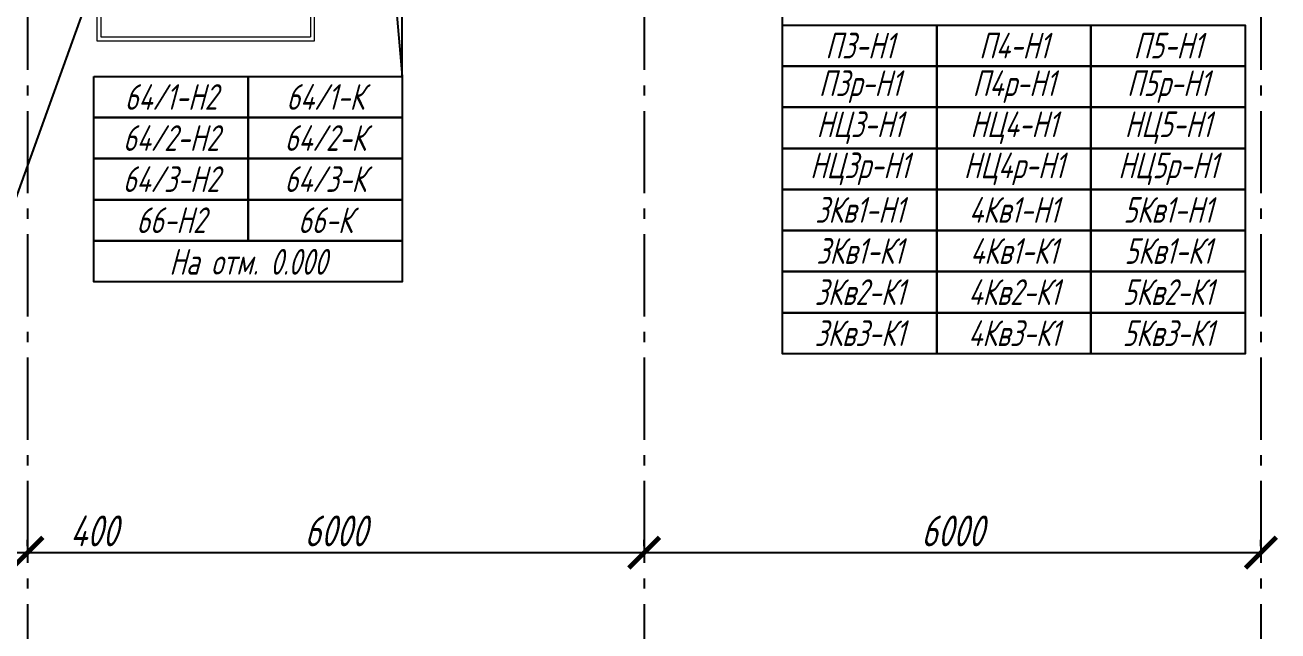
# Model space of a CAD drawing. Header units: millimetres. Extents: x -14296 to 10264, y -13087 to -5602.
# Drawn here: x -2110.7 to -1988.8, y -12882.6 to -12823.6 of the extents above; entities that cross this region are included whole.
import ezdxf
from ezdxf import colors
from ezdxf.entities.mleader import LeaderData, LeaderLine
from ezdxf.math import Vec2, Vec3

# ---------------------------------------------------------------- set-up
doc = ezdxf.new("R2010")
doc.units = ezdxf.units.MM
doc.linetypes.add('gost6', pattern=[12, 8, -1.5, 1, -1.5])
doc.layers.get('Defpoints').update_dxf_attribs({"color": 33})
for name, color, linetype, lineweight in [('Линия выноска', 137, 'Continuous', 25), ('Осевая', 4, 'gost6', 25), ('Размерная', 4, 'Continuous', 25), ('Рамка тонкая', 5, 'Continuous', 25), ('Строительный', 251, 'Continuous', 13), ('Текст', 7, 'Continuous', 20)]:
    doc.layers.add(name, color=color, linetype=linetype, lineweight=lineweight)
doc.styles.add('gost shx', font='gost.shx', dxfattribs={"oblique": 15})
doc.styles.add('Simplex', font='simplex.shx', dxfattribs={"width": 0.7, "oblique": 15})
doc.linetypes.add('ограждение1', pattern='A,0.25,-0.1,[133,ltypeshp.shx,S=0.1,R=0,X=-0.1,Y=0],-0.1,1', length=1.45)
doc.dimstyles.new('ISO-25', dxfattribs={"dimtxt": 3, "dimasz": 2.5, "dimexe": 1.25, "dimexo": 0.625, "dimtad": 1, "dimtxsty": 'gost shx', "dimcen": 2.5, "dimclrt": 2, "dimadec": 0, "dimazin": 0, "dimtfac": 1, "dimtmove": 0, "dimatfit": 3, "dimfxl": 1, "dimarcsym": 0})

# ---------------------------------------------------------------- blocks, each defined once
blk = doc.blocks.new('_ArchTick')
at = {"color": 0, "const_width": 0.15}
blk.add_lwpolyline([(-0.5, -0.5), (0.5, 0.5)], dxfattribs=at)
blk = doc.blocks.new('*D895')
at = {"layer": 'Defpoints', "color": 0, "lineweight": 15, "transparency": 16777216}
for p in [(-2114.46, -12874.97), (-2110.46, -12874.97), (-2110.46, -12874.97)]:
    blk.add_point(p, dxfattribs=at)
at = {"layer": 'Размерная', "color": 0, "lineweight": -2, "transparency": 16777216}
for p, q in [((-2114.46, -12874.35), (-2114.46, -12873.72)), ((-2110.46, -12874.35), (-2110.46, -12873.72)), ((-2114.46, -12874.97), (-2110.46, -12874.97)), ((-2110.46, -12874.97), (-2100.52, -12874.97))]:
    blk.add_line(p, q, dxfattribs=at)
at = {"layer": 'Размерная', "color": 0, "lineweight": -2, "transparency": 16777216, "xscale": 3, "yscale": 3, "zscale": 3, "rotation": 180}
blk.add_blockref('_ArchTick', (-2114.46, -12874.97), dxfattribs=at)
at = {"layer": 'Размерная', "color": 0, "lineweight": -2, "transparency": 16777216, "xscale": 3, "yscale": 3, "zscale": 3}
blk.add_blockref('_ArchTick', (-2110.46, -12874.97), dxfattribs=at)
at = {"layer": 'Размерная', "color": 2, "transparency": 16777216, "insert": (-2103.99, -12872.85), "char_height": 3, "attachment_point": 5, "style": 'Simplex'}
blk.add_mtext('400', dxfattribs=at)
blk = doc.blocks.new('*D897')
at = {"layer": 'Defpoints', "color": 0, "lineweight": 15, "transparency": 16777216}
for p in [(-2110.46, -12874.97), (-2050.46, -12874.97), (-2050.46, -12874.97)]:
    blk.add_point(p, dxfattribs=at)
at = {"layer": 'Размерная', "color": 0, "lineweight": -2, "transparency": 16777216}
for p, q in [((-2110.46, -12874.35), (-2110.46, -12873.72)), ((-2050.46, -12874.35), (-2050.46, -12873.72)), ((-2110.46, -12874.97), (-2050.46, -12874.97))]:
    blk.add_line(p, q, dxfattribs=at)
at = {"layer": 'Размерная', "color": 0, "lineweight": -2, "transparency": 16777216, "xscale": 3, "yscale": 3, "zscale": 3, "rotation": 180}
blk.add_blockref('_ArchTick', (-2110.46, -12874.97), dxfattribs=at)
at = {"layer": 'Размерная', "color": 0, "lineweight": -2, "transparency": 16777216, "xscale": 3, "yscale": 3, "zscale": 3}
blk.add_blockref('_ArchTick', (-2050.46, -12874.97), dxfattribs=at)
at = {"layer": 'Размерная', "color": 2, "transparency": 16777216, "insert": (-2080.46, -12872.85), "char_height": 3, "attachment_point": 5, "style": 'Simplex'}
blk.add_mtext('6000', dxfattribs=at)
blk = doc.blocks.new('*D898')
at = {"layer": 'Defpoints', "color": 0, "lineweight": 15, "transparency": 16777216}
for p in [(-2050.46, -12874.97), (-1990.46, -12874.97), (-1990.46, -12874.97)]:
    blk.add_point(p, dxfattribs=at)
at = {"layer": 'Размерная', "color": 0, "lineweight": -2, "transparency": 16777216}
for p, q in [((-2050.46, -12874.35), (-2050.46, -12873.72)), ((-1990.46, -12874.35), (-1990.46, -12873.72)), ((-2050.46, -12874.97), (-1990.46, -12874.97))]:
    blk.add_line(p, q, dxfattribs=at)
at = {"layer": 'Размерная', "color": 0, "lineweight": -2, "transparency": 16777216, "xscale": 3, "yscale": 3, "zscale": 3, "rotation": 180}
blk.add_blockref('_ArchTick', (-2050.46, -12874.97), dxfattribs=at)
at = {"layer": 'Размерная', "color": 0, "lineweight": -2, "transparency": 16777216, "xscale": 3, "yscale": 3, "zscale": 3}
blk.add_blockref('_ArchTick', (-1990.46, -12874.97), dxfattribs=at)
at = {"layer": 'Размерная', "color": 2, "transparency": 16777216, "insert": (-2020.46, -12872.85), "char_height": 3, "attachment_point": 5, "style": 'Simplex'}
blk.add_mtext('6000', dxfattribs=at)
blk = doc.blocks.new('_DotBlank')
at = {"color": 0, "linetype": 'ByBlock', "lineweight": -2}
blk.add_line((-0.5, 0), (-1, 0), dxfattribs=at)
blk.add_circle((0, 0), 0.5, dxfattribs=at)

msp = doc.modelspace()

# ---------------------------------------------------------------- linework, layer by layer
at = {"layer": 'Линия выноска'}
for p, q in [((-2036.99297, -12823.60398), (-2036.99297, -12808.37393)), ((-2074.99297, -12817.30947), (-2073.99297, -12828.60398)), ((-2073.99297, -12828.60398), (-2073.99297, -12818.30947))]:
    msp.add_line(p, q, dxfattribs=at)
at = {"layer": 'Осевая'}
for p, q in [((-2110.45744, -12807.97393), (-2110.45744, -12886.97393)), ((-2050.45744, -12807.97393), (-2050.45744, -12892.97393)), ((-1990.45744, -12807.97393), (-1990.45744, -12892.97393))]:
    msp.add_line(p, q, dxfattribs=at)
at = {"layer": 'Рамка тонкая'}
for points in [[(-2036.99297, -12823.60398), (-2021.99297, -12823.60398), (-2021.99297, -12827.60398), (-2036.99297, -12827.60398)], [(-2021.99297, -12823.60398), (-2006.99297, -12823.60398), (-2006.99297, -12827.60398), (-2021.99297, -12827.60398)], [(-2006.99297, -12823.60398), (-1991.99297, -12823.60398), (-1991.99297, -12827.60398), (-2006.99297, -12827.60398)], [(-2036.99297, -12827.60398), (-2021.99297, -12827.60398), (-2021.99297, -12831.60398), (-2036.99297, -12831.60398)], [(-2021.99297, -12827.60398), (-2006.99297, -12827.60398), (-2006.99297, -12831.60398), (-2021.99297, -12831.60398)], [(-2006.99297, -12827.60398), (-1991.99297, -12827.60398), (-1991.99297, -12831.60398), (-2006.99297, -12831.60398)], [(-2103.99297, -12828.60398), (-2088.99297, -12828.60398), (-2088.99297, -12832.60398), (-2103.99297, -12832.60398)], [(-2088.99297, -12828.60398), (-2073.99297, -12828.60398), (-2073.99297, -12832.60398), (-2088.99297, -12832.60398)], [(-2036.99297, -12831.60398), (-2021.99297, -12831.60398), (-2021.99297, -12835.60398), (-2036.99297, -12835.60398)], [(-2021.99297, -12831.60398), (-2006.99297, -12831.60398), (-2006.99297, -12835.60398), (-2021.99297, -12835.60398)], [(-2006.99297, -12831.60398), (-1991.99297, -12831.60398), (-1991.99297, -12835.60398), (-2006.99297, -12835.60398)], [(-2103.99297, -12832.60398), (-2088.99297, -12832.60398), (-2088.99297, -12836.60398), (-2103.99297, -12836.60398)], [(-2088.99297, -12832.60398), (-2073.99297, -12832.60398), (-2073.99297, -12836.60398), (-2088.99297, -12836.60398)], [(-2103.99297, -12836.60398), (-2088.99297, -12836.60398), (-2088.99297, -12840.60398), (-2103.99297, -12840.60398)], [(-2088.99297, -12836.60398), (-2073.99297, -12836.60398), (-2073.99297, -12840.60398), (-2088.99297, -12840.60398)], [(-2036.99297, -12835.60398), (-2021.99297, -12835.60398), (-2021.99297, -12839.60398), (-2036.99297, -12839.60398)], [(-2021.99297, -12835.60398), (-2006.99297, -12835.60398), (-2006.99297, -12839.60398), (-2021.99297, -12839.60398)], [(-2006.99297, -12835.60398), (-1991.99297, -12835.60398), (-1991.99297, -12839.60398), (-2006.99297, -12839.60398)], [(-2036.99297, -12839.60398), (-2021.99297, -12839.60398), (-2021.99297, -12843.60398), (-2036.99297, -12843.60398)], [(-2021.99297, -12839.60398), (-2006.99297, -12839.60398), (-2006.99297, -12843.60398), (-2021.99297, -12843.60398)], [(-2006.99297, -12839.60398), (-1991.99297, -12839.60398), (-1991.99297, -12843.60398), (-2006.99297, -12843.60398)], [(-2103.99297, -12840.60398), (-2088.99297, -12840.60398), (-2088.99297, -12844.60398), (-2103.99297, -12844.60398)], [(-2088.99297, -12840.60398), (-2073.99297, -12840.60398), (-2073.99297, -12844.60398), (-2088.99297, -12844.60398)], [(-2036.99297, -12843.60398), (-2021.99297, -12843.60398), (-2021.99297, -12847.60398), (-2036.99297, -12847.60398)], [(-2021.99297, -12843.60398), (-2006.99297, -12843.60398), (-2006.99297, -12847.60398), (-2021.99297, -12847.60398)], [(-2006.99297, -12843.60398), (-1991.99297, -12843.60398), (-1991.99297, -12847.60398), (-2006.99297, -12847.60398)], [(-2103.99297, -12844.60398), (-2073.99297, -12844.60398), (-2073.99297, -12848.60398), (-2103.99297, -12848.60398)], [(-2036.99297, -12847.60398), (-2021.99297, -12847.60398), (-2021.99297, -12851.60398), (-2036.99297, -12851.60398)], [(-2021.99297, -12847.60398), (-2006.99297, -12847.60398), (-2006.99297, -12851.60398), (-2021.99297, -12851.60398)], [(-2006.99297, -12847.60398), (-1991.99297, -12847.60398), (-1991.99297, -12851.60398), (-2006.99297, -12851.60398)], [(-2036.99297, -12851.60398), (-2021.99297, -12851.60398), (-2021.99297, -12855.60398), (-2036.99297, -12855.60398)], [(-2021.99297, -12851.60398), (-2006.99297, -12851.60398), (-2006.99297, -12855.60398), (-2021.99297, -12855.60398)], [(-2006.99297, -12851.60398), (-1991.99297, -12851.60398), (-1991.99297, -12855.60398), (-2006.99297, -12855.60398)]]:
    msp.add_lwpolyline(points, close=True, dxfattribs=at)
at = {"layer": 'Строительный', "linetype": 'ограждение1', "ltscale": 3}
for p, q in [((-2103.7146, -12812.77393), (-2103.7146, -12825.15063)), ((-2103.7146, -12825.15063), (-2082.51886, -12825.15063))]:
    msp.add_line(p, q, dxfattribs=at)
at = {"layer": 'Строительный'}
for p, q in [((-2103.3146, -12812.77393), (-2103.3146, -12824.75063)), ((-2082.91886, -12812.77393), (-2082.91886, -12824.75063)), ((-2082.51886, -12825.15063), (-2082.51886, -12822.43204)), ((-2103.3146, -12824.75063), (-2082.91886, -12824.75063))]:
    msp.add_line(p, q, dxfattribs=at)

# ---------------------------------------------------------------- texts
at = {"layer": 'Текст', "char_height": 2.5, "attachment_point": 5, "style": 'Simplex'}
for s, insert, width in [('П3-Н1', (-2029.49297, -12825.60398), 15), ('П4-Н1', (-2014.49297, -12825.60398), 15), ('П5-Н1', (-1999.49297, -12825.60398), 15), ('П3р-Н1', (-2029.49297, -12829.60398), 15), ('П4р-Н1', (-2014.49297, -12829.60398), 15), ('П5р-Н1', (-1999.49297, -12829.60398), 15), ('{\\W0.7;64/1-Н2}', (-2096.49297, -12830.60398), 15), ('{\\W0.7;64/1-К}', (-2081.49297, -12830.60398), 15), ('НЦ3-Н1', (-2029.49297, -12833.60398), 15), ('НЦ4-Н1', (-2014.49297, -12833.60398), 15), ('НЦ5-Н1', (-1999.49297, -12833.60398), 15), ('{\\W0.7;64/2-Н2}', (-2096.49297, -12834.60398), 15), ('{\\W0.7;64/2-К}', (-2081.49297, -12834.60398), 15), ('НЦ3р-Н1', (-2029.49297, -12837.60398), 15), ('НЦ4р-Н1', (-2014.49297, -12837.60398), 15), ('НЦ5р-Н1', (-1999.49297, -12837.60398), 15), ('{\\W0.7;64/3-Н2}', (-2096.49297, -12838.60398), 15), ('64/3-К', (-2081.49297, -12838.60398), 15), ('3Кв1-Н1', (-2029.49297, -12841.60398), 15), ('4Кв1-Н1', (-2014.49297, -12841.60398), 15), ('5Кв1-Н1', (-1999.49297, -12841.60398), 15), ('66-Н2', (-2096.49297, -12842.60398), 15), ('66-К', (-2081.49297, -12842.60398), 15), ('3Кв1-К1', (-2029.49297, -12845.60398), 15), ('4Кв1-К1', (-2014.49297, -12845.60398), 15), ('5Кв1-К1', (-1999.49297, -12845.60398), 15), ('На отм. 0.000', (-2088.99297, -12846.65283), 30), ('3Кв2-К1', (-2029.49297, -12849.60398), 15), ('4Кв2-К1', (-2014.49297, -12849.60398), 15), ('5Кв2-К1', (-1999.49297, -12849.60398), 15), ('3Кв3-К1', (-2029.49297, -12853.60398), 15), ('4Кв3-К1', (-2014.49297, -12853.60398), 15), ('5Кв3-К1', (-1999.49297, -12853.60398), 15)]:
    msp.add_mtext(s, dxfattribs=dict(at, insert=insert, width=width))

# ---------------------------------------------------------------- dimensions: what is measured, and where the dimension line sits
at = {"layer": 'Размерная'}
for base, p1, p2, override, picture, middle in [((-2110.45744, -12874.97393), (-2114.45744, -12874.97393), (-2110.45744, -12874.97393), {"dimtxt": 3, "dimasz": 3, "dimlfac": 100, "dimrnd": 100, "dimtxsty": 'Simplex', "dimblk1": 'ArchTick', "dimblk2": 'ArchTick', "dimsah": 1}, '*D895', (-2103.99104, -12872.84893)), ((-2050.45744, -12874.97393), (-2110.45744, -12874.97393), (-2050.45744, -12874.97393), {"dimtxt": 3, "dimasz": 3, "dimlfac": 100, "dimrnd": 500, "dimtxsty": 'Simplex', "dimblk1": 'ArchTick', "dimblk2": 'ArchTick', "dimsah": 1}, '*D897', (-2080.45744, -12872.84893)), ((-1990.45744, -12874.97393), (-2050.45744, -12874.97393), (-1990.45744, -12874.97393), {"dimtxt": 3, "dimasz": 3, "dimlfac": 100, "dimrnd": 500, "dimtxsty": 'Simplex', "dimblk1": 'ArchTick', "dimblk2": 'ArchTick', "dimsah": 1}, '*D898', (-2020.45744, -12872.84893))]:
    dim = msp.add_linear_dim(base=base, p1=p1, p2=p2, dimstyle='ISO-25', override=override, dxfattribs=at)
    dim.commit()
    dim.dimension.update_dxf_attribs({"geometry": picture, "text_midpoint": middle})

# ---------------------------------------------------------------- leaders
at = {"layer": 'Линия выноска'}
ml = msp.add_multileader_mtext('Standard', dxfattribs=at)
ml.set_content('Кабельные проходы\\P(типовая серия А7-92-13)', color=2, style='Simplex')
ml.set_leader_properties()
ml.set_arrow_properties(name='DOTBLANK')
ml.build(insert=Vec2(0, 0))
ml.multileader.update_dxf_attribs({"text_left_attachment_type": 6, "text_right_attachment_type": 6, "dogleg_length": 1, "arrow_head_size": 5})
ctx = ml.context
ctx.base_point, ctx.char_height, ctx.arrow_head_size, ctx.plane_origin = Vec3(-2167.68684, -12854.98299), 3, 5, Vec3(-2214.9126, -12663.69952)
ctx.left_attachment, ctx.right_attachment, ctx.text_align_type = 6, 6, 1
notes = []
notes.append((ctx, [(0, (1, 1, 0), (-2116.85094, -12854.98299), (-1, 0), 1, [(0, [(-2100.95744, -12810.87393)], 0, [])])]))
ctx.mtext.insert, ctx.mtext.alignment, ctx.mtext.flow_direction = Vec3(-2142.76889, -12850.98299), 2, 5
for ctx, leaders in notes:
    for number, flags, end, landing, length, lines in leaders:
        leader = LeaderData()
        leader.index, (leader.has_last_leader_line, leader.has_dogleg_vector, leader.attachment_direction) = number, flags
        leader.last_leader_point, leader.dogleg_vector, leader.dogleg_length = Vec3(end), Vec3(landing), length
        for number, points, colour, breaks in lines:
            line = LeaderLine()
            line.index, line.vertices, line.color, line.breaks = number, Vec3.list(points), colors.encode_raw_color(colour), breaks
            leader.lines.append(line)
        ctx.leaders.append(leader)

doc.saveas('drawing.dxf')
